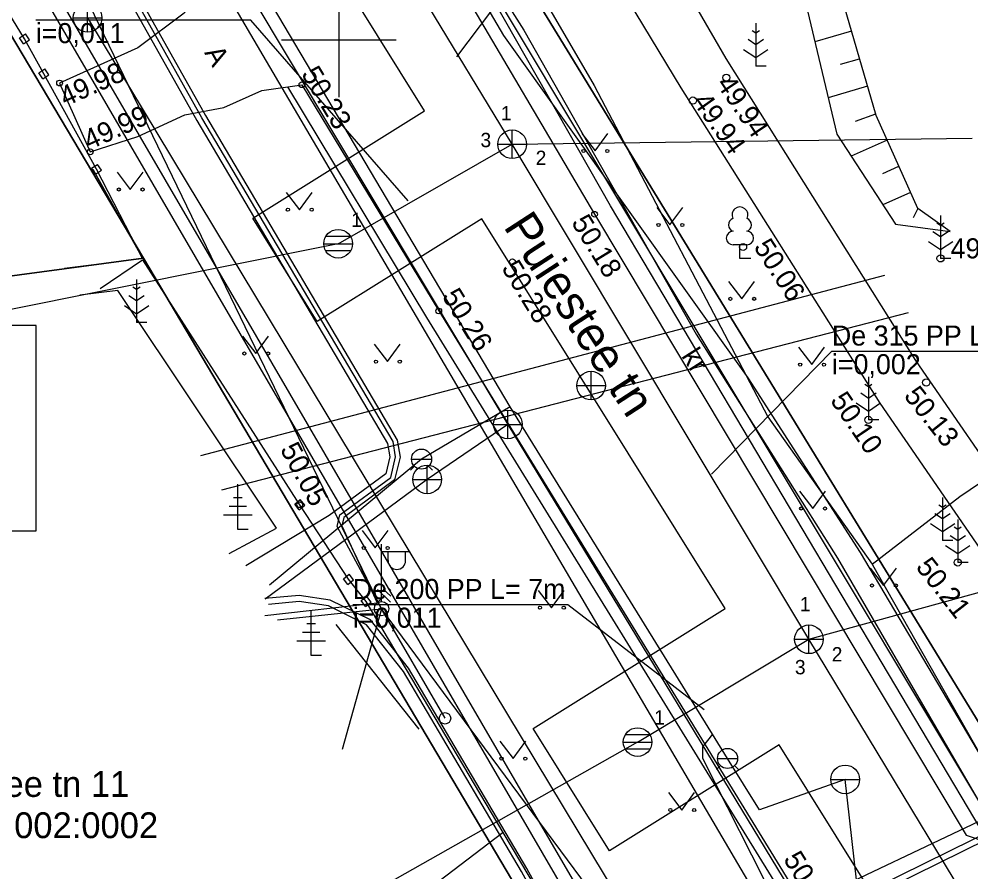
# Model space of a CAD drawing. Extents: x 641418 to 642788, y 6454661 to 6457092.
# Drawn here: x 641538.85 to 641572.04, y 6455670.97 to 6455700.72 of the extents above; entities that cross this region are included whole.
import ezdxf

# ---------------------------------------------------------------- set-up
doc = ezdxf.new("R2010")
doc.units = 0
for name, color, linetype in [('ABIJOONIS', 7, 'Continuous'), ('AED', 7, 'Continuous'), ('Default', 7, 'Continuous'), ('HALJASTUS', 7, 'Continuous'), ('KKAEV', 7, 'Continuous'), ('KORGUS-EH2000', 7, 'Continuous'), ('KTRASS', 7, 'Continuous'), ('MOOTPIIR', 7, 'Continuous'), ('MPKAABEL', 7, 'Continuous'), ('MPOHULIIN', 7, 'Continuous'), ('PIIR', 7, 'Continuous'), ('POST', 7, 'Continuous'), ('PUU', 7, 'Continuous'), ('RELJEEF', 7, 'Continuous'), ('SITRASS', 7, 'Continuous'), ('SKKAEV', 7, 'Continuous'), ('SKTRASS', 7, 'Continuous'), ('TEE', 7, 'Continuous'), ('TORUNR', 7, 'Continuous'), ('TTRASS', 7, 'Continuous'), ('VKAEV', 7, 'Continuous'), ('VORK', 7, 'Continuous'), ('VTRASS', 7, 'Continuous')]:
    doc.layers.add(name, color=color, linetype=linetype)

# ---------------------------------------------------------------- blocks, each defined once
blk = doc.blocks.new('MAND1')
at = {"layer": 'Default'}
for p, q in [((0, 300), (0, 0)), ((0, 230), (-24.9, 246.6)), ((24.9, 246.6), (0, 230)), ((0, 150), (-53.3, 185.5)), ((53.3, 185.5), (0, 150)), ((-84.9, 117.9), (0, 61.3)), ((0, 61.3), (84.9, 117.9)), ((72, 0), (0, 0))]:
    blk.add_line(p, q, dxfattribs=at)
blk = doc.blocks.new('OKASP1')
at = {"layer": 'Default'}
for p, q in [((0, 0), (0, 315)), ((30, 220), (-30, 220)), ((60, 160), (-60, 160)), ((100, 100), (-100, 100)), ((72, 0), (0, 0))]:
    blk.add_line(p, q, dxfattribs=at)
blk = doc.blocks.new('MURU')
at = {"layer": 'Default'}
for p, q in [((-92.7, 121.3), (0, 0)), ((0, 0), (89.1, 121.3))]:
    blk.add_line(p, q, dxfattribs=at)
for centre in [(-80.2, 0), (85.6, 0)]:
    blk.add_circle(centre, 11, dxfattribs=at)
blk = doc.blocks.new('MAANDU')
at = {"layer": 'Default'}
for points in [[(0, 0), (0, -67.8)], [(63.6, -67.8), (-63.6, -67.8)], [(36.8, -97.8), (-36.8, -97.8)], [(10, -127.8), (-10, -127.8)]]:
    blk.add_lwpolyline(points, dxfattribs=at)
blk = doc.blocks.new('VEKAEV')
at = {"layer": 'Default'}
blk.add_line((-100, 0), (100, 0), dxfattribs=at)
blk.add_circle((0, 0), 100, dxfattribs=at)
blk = doc.blocks.new('TUPOST')
at = {"layer": 'Default'}
blk.add_circle((0, 0), 40, dxfattribs=at)
blk = doc.blocks.new('VAPOST')
at = {"layer": 'Default'}
for p, q in [((0, 50), (0, 450)), ((0, 400), (200, 400)), ((45.3, 335.8), (45.3, 400)), ((167.9, 335.8), (167.9, 400))]:
    blk.add_line(p, q, dxfattribs=at)
blk.add_arc((106.6, 335.8), 61.3, 180, 0, dxfattribs=at)
blk = doc.blocks.new('PUPOST')
at = {"layer": 'Default'}
blk.add_circle((0, 0), 50, dxfattribs=at)
blk = doc.blocks.new('LEHTP1')
at = {"layer": 'Default'}
for p, q in [((48, 95), (-48, 95)), ((0, 0), (0, 95)), ((76, 0), (0, 0))]:
    blk.add_line(p, q, dxfattribs=at)
for centre, radius, start, end in [((0, 304), 55.4, 332.58, 207.42), ((-34, 234.5), 46.5, 109.022, 253.142), ((34, 234.5), 46.5, 286.851, 70.986), ((-47.5, 142.5), 47.5, 90.002, 269.395), ((47.5, 142.5), 47.5, 270.605, 89.998)]:
    blk.add_arc(centre, radius, start, end, dxfattribs=at)
blk = doc.blocks.new('KAKAEV')
at = {"layer": 'Default'}
for p, q in [((0, -100), (0, 100)), ((-100, 0), (100, 0))]:
    blk.add_line(p, q, dxfattribs=at)
blk.add_circle((0, 0), 100, dxfattribs=at)
blk = doc.blocks.new('VARPOS')
at = {"layer": 'Default'}
for p, q in [((-25, 25), (-25, -25)), ((-25, 25), (25, 25)), ((25, 25), (25, -25)), ((-25, -25), (25, -25))]:
    blk.add_line(p, q, dxfattribs=at)
blk = doc.blocks.new('VESIIB')
at = {"layer": 'Default'}
for p, q in [((-70, 0), (70, 0)), ((-49.5, -49.5), (-77.4, -77.4)), ((49.5, -49.5), (77.4, -77.4))]:
    blk.add_line(p, q, dxfattribs=at)
blk.add_circle((0, 0), 70, dxfattribs=at)
blk = doc.blocks.new('RING02')
at = {"layer": 'Default'}
blk.add_circle((0, 0), 25, dxfattribs=at)

msp = doc.modelspace()

# ---------------------------------------------------------------- linework, layer by layer
at = {"layer": 'ABIJOONIS'}
for p, q in [((641556.048, 6455696.355), (641572.08, 6455696.57)), ((641549.979, 6455692.886), (641535.74, 6455690.03)), ((641566.394, 6455679.089), (641581.34, 6455683.213)), ((641560.419, 6455675.505), (641548.75, 6455668.9))]:
    msp.add_line(p, q, dxfattribs=at)
msp.add_lwpolyline([(641526.55, 6455682.87), (641539.446, 6455682.87), (641539.446, 6455690.03), (641526.55, 6455690.03)], close=True, dxfattribs=at)
at = {"layer": 'AED'}
for points in [[(641539.048, 6455700.033), (641532.359, 6455710.977)], [(641539.72, 6455698.813), (641539.048, 6455700.033)], [(641541.559, 6455695.482), (641539.72, 6455698.813)], [(641543.172, 6455692.342), (641541.559, 6455695.482)], [(641540.434, 6455692.032), (641543.218, 6455692.388)], [(641543.16, 6455692.313), (641541.681, 6455691.313)], [(641555.735, 6455672.356), (641550.956, 6455680.409), (641550.341, 6455681.181), (641548.642, 6455683.784), (641543.169, 6455692.329)], [(641555.735, 6455672.356), (641552.998, 6455670.266)], [(641560.198, 6455664.851), (641555.735, 6455672.356)]]:
    msp.add_lwpolyline(points, dxfattribs=at)
at = {"layer": 'HALJASTUS'}
for p, q in [((641546.18, 6455682.077), (641547.826, 6455682.97)), ((641549.902, 6455679.601), (641552.795, 6455675.959))]:
    msp.add_line(p, q, dxfattribs=at)
for points in [[(641543.073, 6455692.536), (641541.436, 6455695.478)], [(641547.826, 6455682.97), (641542.304, 6455691.253), (641540.975, 6455691.094)]]:
    msp.add_lwpolyline(points, dxfattribs=at)
at = {"layer": 'KORGUS-EH2000'}
for centre in [(641540.267, 6455698.491), (641548.715, 6455698.431), (641541.337, 6455696.091), (641558.919, 6455693.913), (641556.054, 6455692.258), (641553.486, 6455690.54), (641548.642, 6455683.784)]:
    msp.add_circle(centre, 0.1, dxfattribs=at)
at = {"layer": 'KTRASS'}
for points in [[(641540.856, 6455711.71), (641555.898, 6455686.585), (641553.085, 6455684.665), (641547.437, 6455680.493)], [(641555.898, 6455686.585), (641566.083, 6455669.782), (641579.505, 6455676.158)]]:
    msp.add_lwpolyline(points, dxfattribs=at)
at = {"layer": 'MOOTPIIR'}
msp.add_lwpolyline([(641596.073, 6455626.168), (641565.361, 6455675.404), (641559.439, 6455671.71), (641556.775, 6455675.982), (641563.472, 6455680.159), (641554.99, 6455693.757), (641549.25, 6455690.177), (641547.001, 6455693.783), (641552.991, 6455697.519), (641526.471, 6455740.036), (641524.776, 6455734.79), (641519.401, 6455736.701), (641522.964, 6455746.813), (641518.366, 6455755.413), (641522.586, 6455757.642), (641551.29, 6455708.514), (641622.076, 6455590.432)], dxfattribs=at)
at = {"layer": 'MPKAABEL'}
for p, q in [((641545.197, 6455685.504), (641569.04, 6455691.791)), ((641545.921, 6455684.308), (641569.869, 6455690.482)), ((641547.425, 6455679.92), (641551.346, 6455680.361))]:
    msp.add_line(p, q, dxfattribs=at)
for points in [[(641527.905, 6455728.972), (641527.616, 6455728.504), (641527.571, 6455728.288), (641528.55, 6455726.603), (641528.731, 6455726.265), (641529.947, 6455724.147), (641530.443, 6455723.386), (641534.363, 6455716.48), (641536.063, 6455713.523), (641539.608, 6455707.618), (641543.419, 6455700.809), (641545.359, 6455697.357), (641552.041, 6455686.037), (641552.138, 6455685.442), (641551.95, 6455684.65), (641550.177, 6455683.342), (641550.103, 6455683.042), (641551.346, 6455680.361)], [(641526.748, 6455721.405), (641529.096, 6455722.905), (641530.147, 6455723.199), (641534.059, 6455716.306), (641535.761, 6455713.346), (641539.305, 6455707.442), (641543.114, 6455700.638), (641545.056, 6455697.182), (641551.706, 6455685.916), (641551.781, 6455685.455), (641551.639, 6455684.855), (641549.672, 6455683.404), (641546.763, 6455681.65)], [(641547.86, 6455679.769), (641551.493, 6455680.156), (641549.944, 6455683.023), (641550.044, 6455683.43), (641551.817, 6455684.738), (641551.985, 6455685.448), (641551.897, 6455685.985), (641545.229, 6455697.282), (641539.478, 6455707.542), (641535.933, 6455713.447), (641534.233, 6455716.405), (641530.315, 6455723.308)], [(641579.711, 6455675.85), (641559.439, 6455665.854), (641556.556, 6455671.091), (641552.429, 6455678.088), (641551.108, 6455679.764), (641549.703, 6455680.459), (641548.626, 6455680.616), (641547.429, 6455680.507)], [(641579.333, 6455675.429), (641570.08, 6455670.867), (641559.352, 6455665.577), (641556.374, 6455670.987), (641552.256, 6455677.969), (641550.972, 6455679.597), (641549.64, 6455680.256), (641548.621, 6455680.405), (641547.546, 6455680.307)]]:
    msp.add_lwpolyline(points, dxfattribs=at)
at = {"layer": 'MPOHULIIN'}
for points in [[(641551.493, 6455680.156), (641527.907, 6455728.933)], [(641551.493, 6455680.156), (641550.12, 6455675.251)], [(641630.281, 6455557.681), (641605.484, 6455597.845), (641581.717, 6455639.345), (641551.493, 6455680.156)]]:
    msp.add_lwpolyline(points, dxfattribs=at)
at = {"layer": 'PIIR'}
msp.add_lwpolyline([(641574.62, 6455639.33), (641543.19, 6455692.38), (641512.79, 6455743.59), (641506.69, 6455755.52), (641483.23, 6455794.7), (641461.72, 6455831.69), (641432.72, 6455881.9), (641429.15, 6455885.33), (641417.96, 6455895.8), (641440.81, 6455905.8), (641482.27, 6455834.59), (641523.39, 6455767.25), (641529.94, 6455756.51), (641550.42, 6455720.59), (641575, 6455717.51), (641605.35, 6455722.04), (641604.51, 6455715.75), (641575.07, 6455711.45), (641555.65, 6455714.1), (641550.26, 6455712.24), (641647.32, 6455553.61)], dxfattribs=at)
for points in [[(641543.19, 6455692.38), (641514.82, 6455688.57), (641505.51, 6455687.06), (641484.27, 6455683.63), (641482.5, 6455720.77), (641512.79, 6455743.59)], [(641696.96, 6455668.57), (641680.73, 6455628.32), (641652.56, 6455553.16), (641647.32, 6455553.61), (641550.26, 6455712.24), (641555.65, 6455714.1), (641575.07, 6455711.45), (641604.51, 6455715.75), (641600.93, 6455688.71), (641639.62, 6455681.68)], [(641574.62, 6455639.33), (641533.84, 6455623.67), (641521.85, 6455664.61), (641514.82, 6455688.57), (641543.19, 6455692.38)]]:
    msp.add_lwpolyline(points, close=True, dxfattribs=at)
at = {"layer": 'POST'}
msp.add_line((641553.706, 6455676.333), (641551.493, 6455680.156), dxfattribs=at)
at = {"layer": 'RELJEEF'}
for p, q in [((641567.883, 6455700.298), (641566.603, 6455699.926)), ((641567.498, 6455699.144), (641568.162, 6455699.338)), ((641568.441, 6455698.377), (641567.066, 6455697.977)), ((641568.02, 6455697.163), (641568.721, 6455697.417)), ((641569.122, 6455696.502), (641567.865, 6455695.944)), ((641568.974, 6455695.34), (641569.531, 6455695.589)), ((641569.94, 6455694.677), (641568.968, 6455694.241)), ((641570.19, 6455694.118), (641570.032, 6455693.784))]:
    msp.add_line(p, q, dxfattribs=at)
for points in [[(641561.332, 6455710.948), (641564.692, 6455707.966), (641567.366, 6455696.713), (641569.407, 6455693.565), (641571.315, 6455693.315)], [(641571.315, 6455693.315), (641570.19, 6455694.118), (641568.736, 6455697.364), (641565.535, 6455708.377), (641561.332, 6455710.948)]]:
    msp.add_lwpolyline(points, dxfattribs=at)
at = {"layer": 'SITRASS'}
for points in [[(641486.04, 6455727.71), (641488.95, 6455729.86), (641495.99, 6455734.61), (641499.78, 6455737.17), (641506.355, 6455741.485), (641509.125, 6455743.303), (641514.24, 6455746.66), (641518.86, 6455749.69), (641519.66, 6455750.43), (641523.64, 6455754.16), (641528.13, 6455746.75), (641533.5, 6455738.16), (641535.55, 6455734.64), (641538.59, 6455729.09), (641541.98, 6455723.52), (641543.68, 6455721.43), (641545.82, 6455717.57), (641547.54, 6455714.74), (641551.22, 6455708.58), (641556.45, 6455700.33), (641562.46, 6455689.73), (641567.39, 6455681.92), (641586.975, 6455648.207), (641594.507, 6455635.487)], [(641476.371, 6455718.645), (641479.061, 6455720.977), (641480.065, 6455721.848), (641487.604, 6455727.327), (641494.991, 6455732.933), (641502.84, 6455738.551), (641510.132, 6455743.361), (641518.843, 6455747.975), (641527.97, 6455751.624), (641528.742, 6455750.959), (641532.303, 6455744.834), (641537.822, 6455734.674), (641543.545, 6455724.045), (641550.392, 6455713.034), (641558.901, 6455698.41), (641564.96, 6455686.85), (641568.599, 6455681.706), (641568.611, 6455681.684), (641574.122, 6455671.984), (641578.473, 6455664.766), (641585.999, 6455652.784), (641592.948, 6455641.092), (641599.836, 6455630.16)], [(641543.85, 6455722.12), (641546.48, 6455717.73), (641547.86, 6455714.94), (641550.85, 6455708.49), (641555.75, 6455700.15), (641564.26, 6455688.21), (641568.18, 6455682.117), (641574.437, 6455671.552), (641584.298, 6455654.885), (641590.91, 6455643.539), (641593.814, 6455638.482)], [(641568.599, 6455681.706), (641571.654, 6455684.065), (641573.416, 6455685.271)]]:
    msp.add_lwpolyline(points, dxfattribs=at)
at = {"layer": 'SKKAEV'}
for p, q in [((641556.048, 6455695.855), (641556.048, 6455696.855)), ((641555.548, 6455696.355), (641556.548, 6455696.355)), ((641550.409, 6455693.136), (641549.549, 6455693.136)), ((641549.479, 6455692.886), (641550.479, 6455692.886)), ((641550.409, 6455692.636), (641549.549, 6455692.636)), ((641566.394, 6455678.589), (641566.394, 6455679.589)), ((641565.894, 6455679.089), (641566.894, 6455679.089)), ((641560.849, 6455675.755), (641559.989, 6455675.755)), ((641559.919, 6455675.505), (641560.919, 6455675.505)), ((641560.849, 6455675.255), (641559.989, 6455675.255))]:
    msp.add_line(p, q, dxfattribs=at)
for centre in [(641556.048, 6455696.355), (641549.979, 6455692.886), (641566.394, 6455679.089), (641560.419, 6455675.505)]:
    msp.add_circle(centre, 0.5, dxfattribs=at)
at = {"layer": 'SKTRASS'}
for p, q in [((641556.048, 6455696.355), (641549.376, 6455707.374)), ((641549.979, 6455692.886), (641556.048, 6455696.355)), ((641566.394, 6455679.089), (641556.048, 6455696.355)), ((641560.419, 6455675.505), (641566.394, 6455679.089)), ((641573.586, 6455667.198), (641566.394, 6455679.089))]:
    msp.add_line(p, q, dxfattribs=at)
for points in [[(641554.12, 6455699.407), (641558.634, 6455705.399), (641567.634, 6455705.399)], [(641541.244, 6455700.764), (641564.157, 6455662.734), (641582.024, 6455672.387)], [(641552.424, 6455694.378), (641546.938, 6455700.682), (641539.438, 6455700.682)], [(641562.992, 6455684.854), (641567.194, 6455689.134), (641576.194, 6455689.134)], [(641562.736, 6455676.635), (641557.989, 6455680.293), (641550.489, 6455680.293)]]:
    msp.add_lwpolyline(points, dxfattribs=at)
at = {"layer": 'TEE'}
for points in [[(641536.631, 6455718.751), (641538.956, 6455714.435), (641545.888, 6455703.404), (641544.612, 6455700.931), (641542.995, 6455699.717), (641540.267, 6455698.491), (641541.337, 6455696.091), (641542.991, 6455696.628), (641544.639, 6455697.387), (641545.996, 6455697.634), (641547.314, 6455698.225), (641548.715, 6455698.431), (641553.486, 6455690.54), (641566.64, 6455669.12)], [(641599.711, 6455679.363), (641588.958, 6455674.872), (641586.291, 6455674.021), (641582.952, 6455672.587), (641581.466, 6455672.305), (641581.224, 6455672.684), (641579.153, 6455675.69), (641573.801, 6455683.465), (641570.12, 6455688.809), (641563.514, 6455699.349), (641553.924, 6455715.919), (641557.703, 6455715.806), (641560.118, 6455715.059), (641563.066, 6455714.426)], [(641571.878, 6455672.258), (641572.668, 6455671.988), (641574.533, 6455671.35), (641576.992, 6455671.068), (641579.544, 6455671.814), (641577.612, 6455674.6), (641572.366, 6455682.257), (641568.882, 6455687.327), (641561.941, 6455698.319), (641552.122, 6455714.562), (641550.131, 6455713.02), (641549.543, 6455711.692), (641549.127, 6455710.536), (641558.919, 6455693.913), (641571.878, 6455672.258)], [(641572.668, 6455671.988), (641572.395, 6455672.447), (641559.473, 6455694.206), (641549.543, 6455711.692)], [(641566.468, 6455668.575), (641553.068, 6455690.312), (641548.22, 6455698.358)]]:
    msp.add_lwpolyline(points, dxfattribs=at)
at = {"layer": 'TTRASS'}
for points in [[(641486.435, 6455748.333), (641493.615, 6455735.475), (641512.944, 6455746.524), (641513.814, 6455746.842), (641520.229, 6455735.691), (641526.208, 6455725.197), (641532.16, 6455714.782), (641533.783, 6455711.939), (641539.705, 6455701.516), (641551.057, 6455682.017), (641557.094, 6455671.647), (641563.732, 6455660.231), (641582.871, 6455671.118)], [(641529.828, 6455710.405), (641532.013, 6455711.769), (641532.253, 6455712.116), (641533.71, 6455712.897), (641539.972, 6455701.94), (641545.286, 6455692.812), (641557.361, 6455672.071), (641563.902, 6455660.836), (641582.613, 6455671.504)]]:
    msp.add_lwpolyline(points, dxfattribs=at)
at = {"layer": 'VORK'}
for p, q in [((641550, 6455702), (641550, 6455698)), ((641548, 6455700), (641552, 6455700))]:
    msp.add_line(p, q, dxfattribs=at)
at = {"layer": 'VTRASS'}
for points in [[(641587.997, 6455610.988), (641588.076, 6455613.5), (641586.606, 6455617.49), (641577.172, 6455635.634), (641577.471, 6455638.634), (641579.969, 6455644.968), (641578.52, 6455647.794), (641570.121, 6455660.706), (641529.085, 6455730.575), (641515.843, 6455753.487), (641514.462, 6455756.083), (641518.196, 6455759.342), (641563.262, 6455790.235)], [(641555.979, 6455687.192), (641541.369, 6455711.866), (641539.978, 6455714.621), (641547.469, 6455715.84), (641553.063, 6455716.196), (641561.505, 6455716.463)], [(641563.03, 6455675.784), (641555.979, 6455687.192), (641552.888, 6455685.373), (641547.587, 6455680.973)], [(641564.671, 6455673.147), (641563.556, 6455674.933), (641563.03, 6455675.784), (641562.689, 6455675.334), (641562.679, 6455674.945), (641565.25, 6455669.875), (641562.455, 6455668.783), (641556.545, 6455666.105)], [(641617.689, 6455564.677), (641627.43, 6455570.216), (641621.819, 6455580.67), (641616.241, 6455590.76), (641600.632, 6455616.861), (641599.713, 6455618.377), (641589.835, 6455634.377), (641582.112, 6455647.498), (641574.109, 6455660.121), (641568.219, 6455669.262), (641567.658, 6455674.202), (641564.671, 6455673.147)]]:
    msp.add_lwpolyline(points, dxfattribs=at)

# ---------------------------------------------------------------- block references
at = {"layer": 'AED'}
for p, xscale, yscale, rotation in [((641539.048, 6455700.033), 0.005, 0.005, 123.50776900000001), ((641539.72, 6455698.813), 0.005, 0.005000000000000001, 124.40031499999999), ((641541.559, 6455695.482), 0.005, 0.005, 123.454732), ((641548.642, 6455683.784), 0.005, 0.005000000000000001, 128.817157), ((641550.341, 6455681.181), 0.005, 0.005000000000000001, 129.18319200000002), ((641550.956, 6455680.409), 0.004999999999999999, 0.005, 125.82965)]:
    msp.add_blockref('VARPOS', p, dxfattribs=dict(at, xscale=xscale, yscale=yscale, rotation=rotation))
at = {"layer": 'HALJASTUS', "xscale": 0.005, "yscale": 0.005}
for p in [(641558.936, 6455696.121), (641542.733, 6455694.778), (641548.629, 6455694.072), (641561.549, 6455693.542), (641564.055, 6455690.964), (641547.111, 6455689.056), (641551.7, 6455688.774), (641566.491, 6455688.668), (641566.526, 6455683.652), (641551.276, 6455682.274), (641568.997, 6455680.967), (641557.418, 6455680.19), (641556.077, 6455674.927), (641561.964, 6455673.134)]:
    msp.add_blockref('MURU', p, dxfattribs=at)
at = {"layer": 'KKAEV', "xscale": 0.005, "yscale": 0.005}
for p in [(641558.798, 6455687.938), (641555.898, 6455686.585), (641553.085, 6455684.665)]:
    msp.add_blockref('KAKAEV', p, dxfattribs=at)
at = {"layer": 'KORGUS-EH2000', "xscale": 0.005, "yscale": 0.005}
for p in [(641563.515, 6455698.678), (641562.348, 6455697.879), (641564.098, 6455692.772), (641570.983, 6455692.375), (641570.484, 6455688.046), (641568.467, 6455686.742), (641571.582, 6455681.77)]:
    msp.add_blockref('RING02', p, dxfattribs=at)
at = {"layer": 'MPKAABEL', "xscale": 0.005, "yscale": 0.005000000000000001, "rotation": 136.62653}
msp.add_blockref('MAANDU', (641551.346, 6455680.361), dxfattribs=at)
at = {"layer": 'POST', "xscale": 0.005, "yscale": 0.005}
for name, p in [('VAPOST', (641551.493, 6455680.156)), ('PUPOST', (641551.493, 6455680.156)), ('TUPOST', (641553.706, 6455676.333))]:
    msp.add_blockref(name, p, dxfattribs=at)
at = {"layer": 'PUU', "xscale": 0.005, "yscale": 0.005}
for name, p in [('MAND1', (641564.541, 6455699.076)), ('LEHTP1', (641563.989, 6455692.371)), ('MAND1', (641570.983, 6455692.375)), ('MAND1', (641542.95, 6455690.14)), ('MAND1', (641568.467, 6455686.742)), ('OKASP1', (641546.48, 6455682.92)), ('MAND1', (641571.052, 6455682.539)), ('MAND1', (641571.582, 6455681.77)), ('OKASP1', (641549.04, 6455678.53))]:
    msp.add_blockref(name, p, dxfattribs=at)
at = {"layer": 'SKKAEV', "xscale": 0.005, "yscale": 0.005}
msp.add_blockref('KAKAEV', (641541.244, 6455700.764), dxfattribs=at)
at = {"layer": 'VKAEV', "xscale": 0.005, "yscale": 0.005}
for name, p in [('VESIIB', (641552.888, 6455685.373)), ('VESIIB', (641563.556, 6455674.933)), ('VEKAEV', (641567.658, 6455674.202))]:
    msp.add_blockref(name, p, dxfattribs=at)

# ---------------------------------------------------------------- texts
at = {"layer": 'KORGUS-EH2000'}
for s, rotation, p in [(' 49.98', 24.1998, (641540.229, 6455697.55)), (' 50.23', 301.1577, (641548.54, 6455699.032)), ('49.94', 304.1724, (641563.142, 6455698.46)), ('49.94', 305.2973, (641562.316, 6455697.843)), (' 49.99', 24.1998, (641541.061, 6455696.037)), (' 50.18', 301.554, (641557.955, 6455693.85)), ('50.06', 302.879, (641564.448, 6455692.772)), (' 50.28', 301.554, (641555.522, 6455692.259)), (' 50.26', 301.554, (641553.444, 6455691.28)), ('50.13', 308.3743, (641569.678, 6455687.572)), ('50.10', 304.2243, (641567.115, 6455687.42)), (' 50.05', 298.4094, (641547.816, 6455685.949)), ('50.21', 307.9579, (641570.093, 6455681.603)), (' 50.36', 301.554, (641565.347, 6455671.645))]:
    msp.add_text(s, height=0.7, rotation=rotation, dxfattribs=at).set_placement(p)
msp.add_text('49.96', height=0.7, dxfattribs=at).set_placement((641571.333, 6455692.375))
at = {"layer": 'PIIR'}
for s, p in [('Puiestee tn 11', (641535.003, 6455673.592)), ('17006:002:0002', (641535.003, 6455672.154))]:
    msp.add_text(s, height=0.9, dxfattribs=at).set_placement(p)
at = {"layer": 'SKTRASS'}
for s, p in [('i=0,011', (641539.438, 6455699.882)), ('De 315 PP L= 20.1m', (641567.194, 6455689.334)), ('i=0,002', (641567.194, 6455688.334)), ('De 200 PP L= 7m', (641550.489, 6455680.493)), ('i=0,011', (641550.489, 6455679.493))]:
    msp.add_text(s, height=0.7, dxfattribs=at).set_placement(p)
at = {"layer": 'TEE'}
for s, height, rotation, p in [('A', 0.7, 299.8257, (641545.301, 6455699.549)), ('Puiestee tn', 1.2, 302.9835, (641555.722, 6455693.481)), ('kr', 0.7, 302.3533, (641561.928, 6455688.971))]:
    msp.add_text(s, height=height, rotation=rotation, dxfattribs=at).set_placement(p)
at = {"layer": 'TORUNR'}
for s, p in [('1', (641555.652, 6455697.188)), ('3', (641554.942, 6455696.254)), ('2', (641556.868, 6455695.631)), ('1', (641550.438, 6455693.472)), ('1', (641566.08, 6455680.067)), ('2', (641567.189, 6455678.316)), ('3', (641565.905, 6455677.868)), ('1', (641561.002, 6455676.117))]:
    msp.add_text(s, height=0.5, dxfattribs=at).set_placement(p)

doc.saveas('drawing.dxf')
